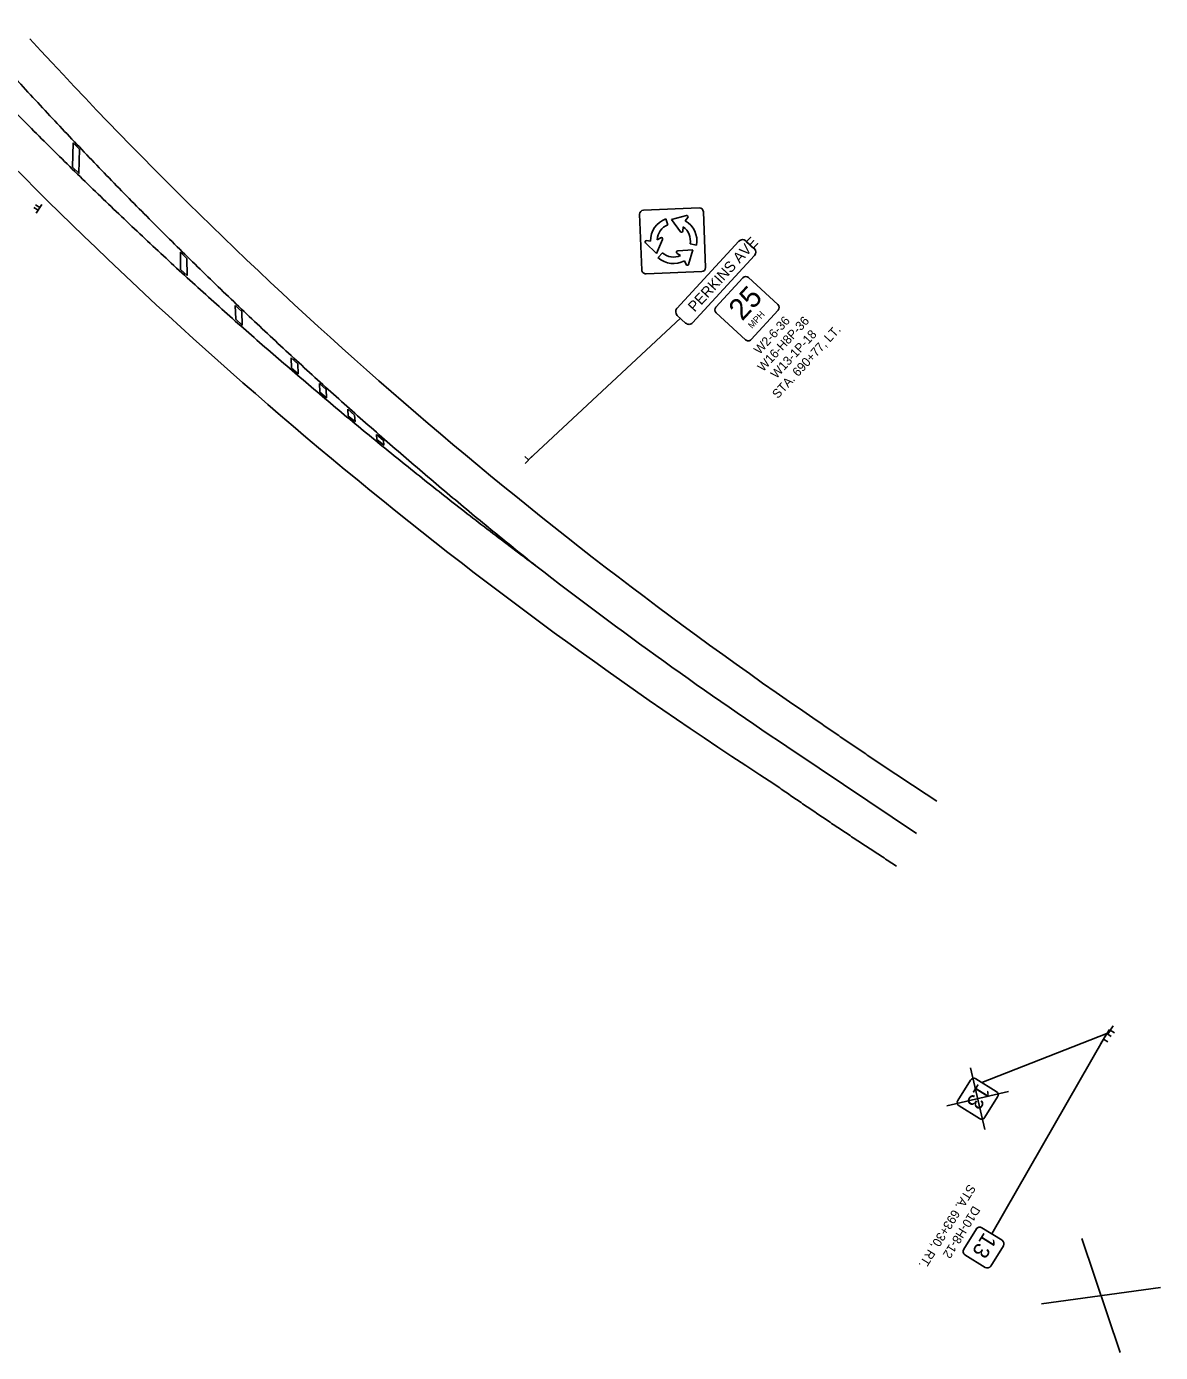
# Model space of a CAD drawing. Extents: x 138941 to 142028, y 334852 to 336890.
# Drawn here: x 141672.7 to 142028.3, y 334851.9 to 335267.7 of the extents above; entities that cross this region are included whole.
import ezdxf

# ---------------------------------------------------------------- set-up
doc = ezdxf.new("R2010")
doc.units = 0
for name, color, linetype in [('_CIVIL_CONSTRUCTION', 7, 'Continuous'), ('PM_P_Channelizing_Line', 7, 'Continuous'), ('PM_P_CL_Pass_Proh_Rt', 7, 'Continuous'), ('PM_P_Lane_Line', 7, 'Continuous'), ('PM_P_Yield_Line', 7, 'Continuous'), ('SC_Scratch1', 7, 'Continuous'), ('SC_Scratch2', 7, 'Continuous')]:
    doc.layers.add(name, color=color, linetype=linetype)

msp = doc.modelspace()

# ---------------------------------------------------------------- linework, layer by layer
at = {"layer": '_CIVIL_CONSTRUCTION'}
for centre, start, end in [((142720.64, 336223.19), 222.50066, 235.69727), ((142677.43, 336223.07), 223.66045, 237.14328)]:
    msp.add_arc(centre, 1420, start, end, dxfattribs=at)
for points in [[(141920.37, 335050.17), (141921, 335049.74), (141922.24, 335048.87), (141924.12, 335047.58), (141925.99, 335046.29), (141927.87, 335045), (141929.75, 335043.72), (141931.63, 335042.44), (141933.51, 335041.16), (141935.4, 335039.89), (141937.28, 335038.61), (141939.17, 335037.35), (141941.06, 335036.08), (141942.96, 335034.82), (141944.85, 335033.56), (141946.75, 335032.3), (141948.65, 335031.05), (141950.55, 335029.8), (141952.45, 335028.55), (141954.36, 335027.3), (141956.27, 335026.06), (141957.54, 335025.24), (141958.18, 335024.82)], [(141907.02, 335030.23), (141907.65, 335029.79), (141908.92, 335028.91), (141910.83, 335027.59), (141912.74, 335026.28), (141914.65, 335024.97), (141916.56, 335023.67), (141918.48, 335022.36), (141920.4, 335021.06), (141922.32, 335019.77), (141924.24, 335018.47), (141926.16, 335017.18), (141928.09, 335015.89), (141930.02, 335014.61), (141931.95, 335013.33), (141933.88, 335012.05), (141935.81, 335010.77), (141937.75, 335009.5), (141939.69, 335008.23), (141941.63, 335006.96), (141943.57, 335005.7), (141944.87, 335004.86), (141945.52, 335004.44)]]:
    msp.add_open_spline(points, degree=3, dxfattribs=at)
at = {"layer": 'PM_P_Channelizing_Line'}
for p, q in [((141873.85, 335205.45), (141873.17, 335207.35)), ((141879.64, 335208.41), (141875.01, 335207.2)), ((141875.01, 335207.2), (141877.81, 335203.3)), ((141878.55, 335203.53), (141878.59, 335204.81)), ((141879.29, 335206.75), (141880.08, 335207.78)), ((141868.43, 335200.4), (141867.15, 335200.55)), ((141868.43, 335200.4), (141868.43, 335200.4)), ((141870.26, 335196.5), (141872.15, 335200.91)), ((141871.58, 335201.44), (141870.45, 335200.81)), ((141866.84, 335199.84), (141870.26, 335196.5)), ((141870.74, 335195.23), (141872.11, 335196.71)), ((141877.79, 335195.84), (141876.72, 335196.54)), ((141876.92, 335197.3), (141881.7, 335197.66)), ((141881.7, 335197.66), (141880.33, 335193.07)), ((141880.8, 335199.5), (141882.78, 335199.1)), ((141879.56, 335193.03), (141879.09, 335194.23)), ((141897.38, 335188.88), (141888.9, 335179.7)), ((141908.33, 335180.47), (141899.14, 335188.95)), ((141888.97, 335177.93), (141898.15, 335169.45)), ((141899.92, 335169.52), (141908.4, 335178.71)), ((141830.13, 335131.78), (141828.96, 335132.88)), ((141831.23, 335132.95), (141829.03, 335130.62)), ((142009.63, 334948.84), (142011.32, 334951.56)), ((142010.47, 334950.2), (142011.83, 334949.35))]:
    msp.add_line(p, q, dxfattribs=at)
for points in [[(141865.68, 335191.3), (141864.98, 335208.79)], [(141866.18, 335210.09), (141883.66, 335210.79)], [(141884.96, 335209.59), (141885.66, 335192.1)], [(141896.12, 335200.34), (141876.69, 335179.29)], [(141900.93, 335198.02), (141898.32, 335200.43)], [(141881.59, 335174.77), (141901.02, 335195.82)], [(141884.46, 335190.8), (141866.98, 335190.1)], [(141876.78, 335177.09), (141879.39, 335174.69)], [(141970.57, 334890.65), (141966.61, 334884.28)], [(141978.66, 334887.09), (141972.29, 334891.05)], [(141975.11, 334879), (141979.06, 334885.37)], [(141967.01, 334882.55), (141973.39, 334878.6)]]:
    msp.add_lwpolyline(points, dxfattribs=at)
for centre, radius, start, end in [((141866.23, 335208.84), 1.25, 92.2941, 182.2941), ((141883.71, 335209.54), 1.25, 2.2941, 92.2941), ((141875.66, 335200.56), 7.23, 110.1136, 181.3158), ((141875.65, 335200.57), 5.2, 110.2411, 177.3477), ((141875.7, 335200.49), 5.2, 349.0327, 56.1375), ((141875.69, 335200.49), 7.23, 348.936, 60.1056), ((141879.74, 335208.01), 0.413, 319.2904, 104.6017), ((141867.13, 335200.13), 0.413, 80.5006, 225.8119), ((141871.77, 335201.08), 0.413, 336.7764, 119.4051), ((141878.14, 335203.54), 0.413, 215.5662, 358.1948), ((141897.27, 335199.28), 1.56, 47.2941, 137.2941), ((141875.61, 335200.56), 5.2, 227.7422, 294.8184), ((141876.95, 335196.89), 0.413, 94.2471, 236.8758), ((141899.87, 335196.88), 1.56, 317.2941, 47.2941), ((141875.61, 335200.57), 7.23, 227.6168, 298.7865), ((141879.93, 335193.2), 0.413, 197.9714, 343.2826), ((141884.41, 335192.05), 1.25, 272.2941, 2.2941), ((141866.93, 335191.35), 1.25, 182.2941, 272.2941), ((141898.29, 335188.03), 1.25, 47.2941, 137.2941), ((141889.81, 335178.85), 1.25, 137.2941, 227.2941), ((141907.48, 335179.56), 1.25, 317.2941, 47.2941), ((141877.84, 335178.24), 1.56, 137.2941, 227.2941), ((141880.45, 335175.83), 1.56, 227.2941, 317.2941), ((141899, 335170.37), 1.25, 227.2941, 317.2941), ((141971.63, 334889.99), 1.25, 58.1586, 148.1586), ((141967.67, 334883.62), 1.25, 148.1586, 238.1586), ((141978, 334886.03), 1.25, 328.1586, 58.1586), ((141974.04, 334879.66), 1.25, 238.1586, 328.1586)]:
    msp.add_arc(centre, radius, start, end, dxfattribs=at)
at = {"layer": 'PM_P_CL_Pass_Proh_Rt'}
for p, q in [((141676.35, 335210.1), (141675, 335210.96)), ((141676.86, 335210.91), (141675.51, 335211.77)), ((141677.46, 335211.86), (141675.75, 335209.16)), ((141676.61, 335210.51), (141676.61, 335210.51)), ((142010.67, 334950.53), (142012.37, 334953.24)), ((142011.52, 334951.89), (142012.88, 334951.04)), ((142011.75, 334951.64), (142013.44, 334954.35)), ((142012.59, 334953), (142013.95, 334952.15)), ((141968.74, 334941.13), (141973.24, 334921.85)), ((141980.63, 334933.74), (141961.35, 334929.23)), ((142003.68, 334887.62), (142015.66, 334851.93)), ((142028.32, 334872.32), (141991.02, 334867.23))]:
    msp.add_line(p, q, dxfattribs=at)
for points in [[(141968.72, 334937.31), (141964.77, 334930.94)], [(141976.81, 334933.76), (141970.44, 334937.71)], [(141973.26, 334925.66), (141977.22, 334932.03)], [(141965.17, 334929.22), (141971.54, 334925.26)]]:
    msp.add_lwpolyline(points, dxfattribs=at)
for centre, start, end in [((141969.78, 334936.65), 58.1586, 148.1586), ((141965.83, 334930.28), 148.1586, 238.1586), ((141976.16, 334932.69), 328.1586, 58.1586), ((141972.2, 334926.32), 238.1586, 328.1586)]:
    msp.add_arc(centre, 1.25, start, end, dxfattribs=at)
at = {"layer": 'PM_P_Lane_Line'}
msp.add_line((141972.31, 334936.56), (142011.52, 334951.89), dxfattribs=at)
at = {"layer": 'PM_P_Yield_Line'}
for p, q in [((141830.13, 335131.78), (141877.78, 335176.17)), ((141975.39, 334889.12), (142010.47, 334950.2))]:
    msp.add_line(p, q, dxfattribs=at)
at = {"layer": 'SC_Scratch1'}
msp.add_line((141951.85, 335014.63), (141913.64, 335040.23), dxfattribs=at)
msp.add_arc((142707.83, 336231.82), 1432, 232.31562, 236.32033, dxfattribs=at)
for points in [[(141832.44, 335098.55), (141827.76, 335102.32), (141818.42, 335109.84), (141804.58, 335121.35), (141790.89, 335133.02), (141777.34, 335144.86), (141763.95, 335156.87), (141750.72, 335169.04), (141737.64, 335181.38), (141724.72, 335193.87), (141711.96, 335206.53), (141699.36, 335219.34), (141686.93, 335232.3), (141674.66, 335245.42), (141662.56, 335258.69), (141650.64, 335272.11), (141638.88, 335285.67), (141627.3, 335299.38), (141615.89, 335313.23), (141604.67, 335327.22), (141593.61, 335341.33), (141586.39, 335350.86), (141582.78, 335355.62)], [(141832.44, 335098.55), (141827.64, 335102.16), (141818.04, 335109.37), (141803.82, 335120.42), (141789.73, 335131.64), (141775.78, 335143.04), (141761.97, 335154.62), (141748.31, 335166.37), (141734.79, 335178.29), (141721.41, 335190.39), (141708.19, 335202.65), (141695.12, 335215.09), (141682.21, 335227.69), (141669.45, 335240.45), (141656.85, 335253.38), (141644.42, 335266.46), (141632.14, 335279.71), (141620.03, 335293.11), (141608.09, 335306.66), (141596.32, 335320.37), (141584.7, 335334.22), (141577.11, 335343.57), (141573.31, 335348.25)]]:
    msp.add_open_spline(points, degree=3, dxfattribs=at)
at = {"layer": 'SC_Scratch2'}
for points in [[(141687.32, 335231.22), (141689.28, 335229.16), (141689.14, 335221.64), (141687.17, 335223.56)], [(141720.94, 335196.94), (141722.97, 335194.94), (141723.05, 335189.63), (141721.02, 335191.48)], [(141738.17, 335180.23), (141740.24, 335178.27), (141740.37, 335174.05), (141738.31, 335175.88)], [(141755.69, 335163.81), (141757.78, 335161.88), (141757.93, 335158.77), (141755.85, 335160.56)], [(141764.55, 335155.7), (141766.64, 335153.82), (141766.75, 335151.28), (141764.67, 335153.04)], [(141773.48, 335147.68), (141775.6, 335145.79), (141775.73, 335143.78), (141773.62, 335145.54)], [(141782.47, 335139.73), (141784.61, 335137.86), (141784.72, 335136.4), (141782.59, 335138.14)]]:
    msp.add_lwpolyline(points, close=True, dxfattribs=at)

# ---------------------------------------------------------------- texts
at = {"layer": 'PM_P_Channelizing_Line'}
for s, height, rotation, p in [('    PERKINS AVE', 3.3314, 47.2941, (141878.88, 335174.29)), ('25', 6.667, 47.2941, (141897.15, 335175.13)), ('MPH', 2.043, 47.2941, (141900.25, 335172.81)), ('13', 5, 238.1586, (141973.01, 334889.84))]:
    msp.add_text(s, height=height, rotation=rotation, dxfattribs=at).set_placement(p)
at = {"layer": 'PM_P_CL_Pass_Proh_Rt'}
msp.add_text('13', height=5, rotation=238.1586, dxfattribs=at).set_placement((141971.16, 334936.5))
at = {"layer": 'PM_P_Yield_Line'}
for s, rotation, p in [('W2-6-36', 47.2941, (141902.59, 335164.67)), ('W16-H8P-36', 47.2941, (141903.7, 335159.27)), ('W13-1P-18', 47.2941, (141907.86, 335157.06)), ('STA. 690+77, LT.', 47.2941, (141908.3, 335150.81)), ('STA. 693+30, RT.', 238.1586, (141968.19, 334904.92)), ('D10-H8-12', 238.1586, (141969.6, 334898.13))]:
    msp.add_text(s, height=2.8, rotation=rotation, dxfattribs=at).set_placement(p)

doc.saveas('drawing.dxf')
